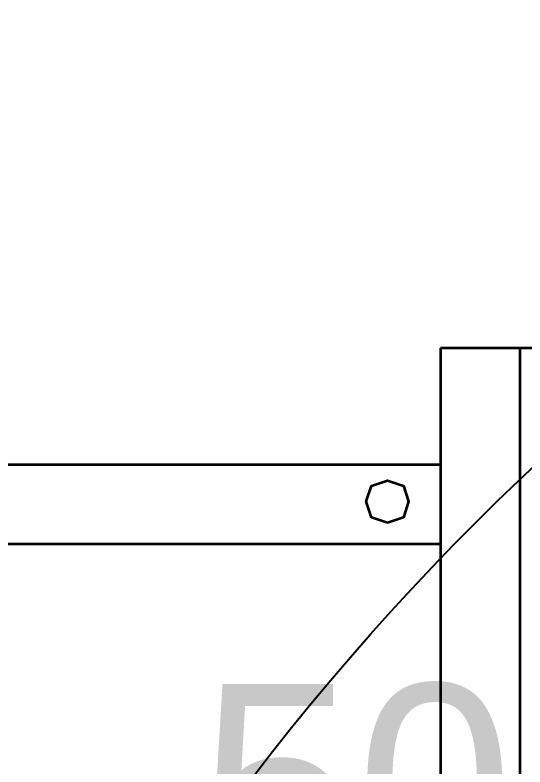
# Model space of a CAD drawing. Header units: millimetres. Extents: x -383313 to -161684, y -117025 to 99224.
# Drawn here: x -347297 to -346667, y -3806 to -2877 of the extents above; entities that cross this region are included whole.
import ezdxf

# ---------------------------------------------------------------- set-up
doc = ezdxf.new("R2010")
doc.units = ezdxf.units.MM
doc.header["$MEASUREMENT"] = 0
doc.layers.get('Defpoints').update_dxf_attribs({"color": 31})
for name, color, linetype in [('001__КОНСТРУКТИВ__размеры внутр.', 7, 'Continuous'), ('layer 1', 7, 'Continuous'), ('Робот', 30, 'Continuous')]:
    doc.layers.add(name, color=color, linetype=linetype)
doc.styles.add('PSTUDIO', font='arial.ttf')
doc.dimstyles.new('PS_TICK', dxfattribs={"dimscale": 100, "dimtxt": 2.5, "dimasz": 1, "dimexe": 2, "dimexo": 2, "dimgap": 1, "dimtad": 1, "dimdec": 0, "dimzin": 0, "dimdsep": 46, "dimtxsty": 'PSTUDIO', "dimblk": 'ARCHTICK', "dimcen": 2, "dimdle": 1.5, "dimse1": 1, "dimse2": 1, "dimadec": 0, "dimazin": 0, "dimtfac": 1, "dimtdec": 0, "dimtix": 1, "dimtmove": 1, "dimatfit": 3, "dimldrblk": 'ARCHTICK', "dimfxl": 1, "dimtolj": 1, "dimtzin": 0, "dimarcsym": 0})

# ---------------------------------------------------------------- blocks, each defined once
blk = doc.blocks.new('_ArchTick')
at = {"color": 0, "linetype": 'ByBlock', "const_width": 0.15}
blk.add_lwpolyline([(-0.5, -0.5), (0.5, 0.5)], dxfattribs=at)
blk = doc.blocks.new('*D267')
at = {"layer": '001__КОНСТРУКТИВ__размеры внутр.', "color": 0, "lineweight": -2, "ltscale": 100, "transparency": 16777216}
for p, q in [((-349188.38, -1822.52), (-349188.38, -4257.72)), ((-344174, -2819.4), (-344174, -4257.72)), ((-349338.38, -4057.72), (-344024, -4057.72))]:
    blk.add_line(p, q, dxfattribs=at)
at = {"layer": 'Defpoints', "color": 0, "ltscale": 100, "transparency": 16777216}
for p in [(-349188.38, -1622.52), (-344174, -2619.4), (-344174, -4057.72)]:
    blk.add_point(p, dxfattribs=at)
at = {"layer": '001__КОНСТРУКТИВ__размеры внутр.', "color": 0, "lineweight": -2, "ltscale": 100, "transparency": 16777216, "xscale": 100, "yscale": 100, "zscale": 100, "rotation": 180}
blk.add_blockref('_ArchTick', (-349188.38, -4057.72), dxfattribs=at)
at = {"layer": '001__КОНСТРУКТИВ__размеры внутр.', "color": 0, "lineweight": -2, "ltscale": 100, "transparency": 16777216, "xscale": 100, "yscale": 100, "zscale": 100}
blk.add_blockref('_ArchTick', (-344174, -4057.72), dxfattribs=at)
at = {"layer": '001__КОНСТРУКТИВ__размеры внутр.', "color": 0, "ltscale": 100, "transparency": 16777216, "insert": (-346681.19, -3830.08), "char_height": 250, "attachment_point": 5, "style": 'PSTUDIO'}
blk.add_mtext('\\A1;5014', dxfattribs=at)
blk = doc.blocks.new('A$C57BD607D')
at = {"layer": 'layer 1', "color": 5, "lineweight": 35}
for points in [[(52.29, 2836.6), (52.29, 2836.6), (52.29, 1437.9), (52.29, 1437.9)], [(52.29, 1535.94), (52.29, 1535.94), (1156.86, 1535.94), (1156.86, 1535.94)], [(52.29, 1437.9), (52.29, 1437.9), (1156.86, 1437.9), (1156.86, 1437.9)], [(196.08, 535.94), (196.08, 535.94), (196.08, 1437.9), (196.08, 1437.9)], [(294.12, 535.94), (294.12, 535.94), (294.12, 1437.9), (294.12, 1437.9)]]:
    blk.add_open_spline(points, degree=3, dxfattribs=at)
blk.add_open_spline([(267.98, 1372.55), (267.98, 1372.55), (261.44, 1392.16), (261.44, 1392.16), (261.44, 1392.16), (261.44, 1392.16), (241.83, 1398.69), (241.83, 1398.69), (241.83, 1398.69), (241.83, 1398.69), (222.22, 1392.16), (222.22, 1392.16), (222.22, 1392.16), (222.22, 1392.16), (215.69, 1372.55), (215.69, 1372.55), (215.69, 1372.55), (215.69, 1372.55), (222.22, 1352.94), (222.22, 1352.94), (222.22, 1352.94), (222.22, 1352.94), (241.83, 1346.4), (241.83, 1346.4), (241.83, 1346.4), (241.83, 1346.4), (261.44, 1352.94), (261.44, 1352.94), (261.44, 1352.94), (261.44, 1352.94), (267.98, 1372.55), (267.98, 1372.55)], degree=3, knots=[0, 0, 0, 0, 0.125, 0.125, 0.125, 0.125, 0.25, 0.25, 0.25, 0.25, 0.375, 0.375, 0.375, 0.375, 0.5, 0.5, 0.5, 0.5, 0.625, 0.625, 0.625, 0.625, 0.75, 0.75, 0.75, 0.75, 0.875, 0.875, 0.875, 0.875, 1, 1, 1, 1], dxfattribs=at)
blk = doc.blocks.new('Робот ABB IRB660_3.15 (сверху)')
at = {"layer": 'Робот'}
blk.add_circle((0, 0), 3150, dxfattribs=at)

msp = doc.modelspace()

# ---------------------------------------------------------------- block references
at = {"color": 0, "rotation": 269.9999999999999}
msp.add_blockref('A$C57BD607D', (-348209.26173, -3236.13615), dxfattribs=at)
at = {"layer": 'Робот', "rotation": 180}
msp.add_blockref('Робот ABB IRB660_3.15 (сверху)', (-344500.63713, -5731.42318), dxfattribs=at)

# ---------------------------------------------------------------- dimensions: what is measured, and where the dimension line sits
at = {"layer": '001__КОНСТРУКТИВ__размеры внутр.', "ltscale": 100}
dim = msp.add_linear_dim(base=(-344174.00217, -4057.72011), p1=(-349188.38174, -1622.52354), p2=(-344174.00217, -2619.3977), dimstyle='PS_TICK', override={"dimse1": 0, "dimse2": 0}, dxfattribs=at)
dim.commit()
dim.dimension.update_dxf_attribs({"geometry": '*D267', "text_midpoint": (-346681.19195, -3830.07686)})

doc.saveas('drawing.dxf')
